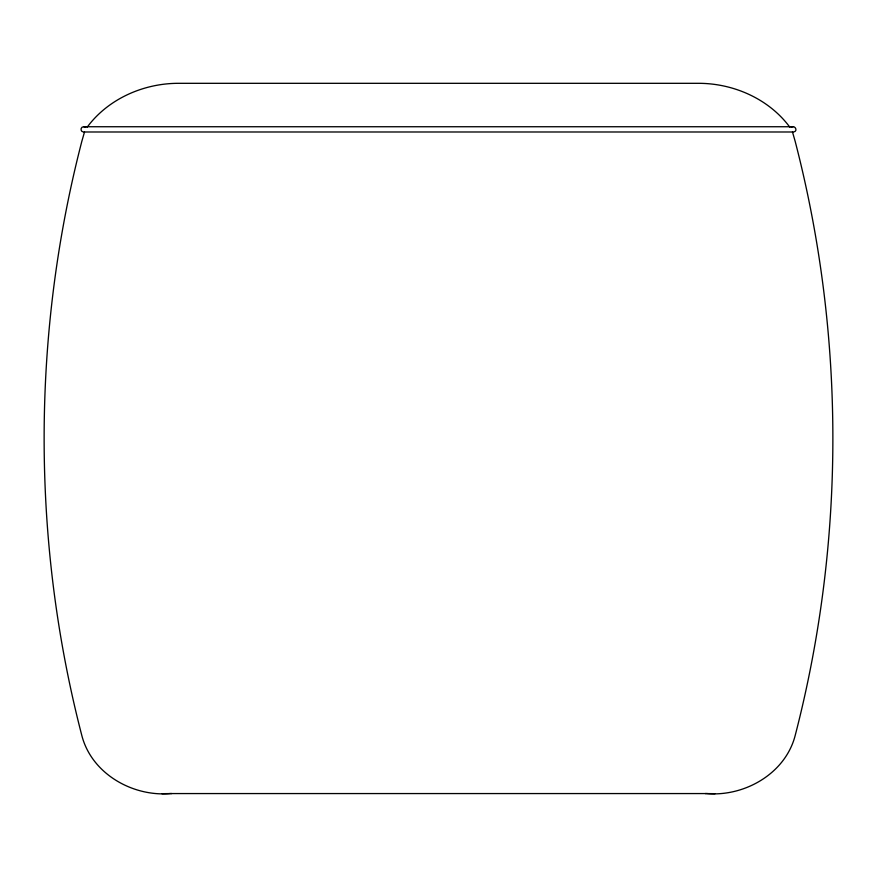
<?xml version="1.0" encoding="UTF-8"?>
<svg xmlns="http://www.w3.org/2000/svg" width="877" height="877" viewBox="0 0 877 877"><rect width="100%" height="100%" fill="white"/><g stroke="black" fill="none" stroke-linecap="round" stroke-linejoin="round"><path stroke-width="1.32" d="M84.521 131.945L81.824 141.361C31.572 335.244 31.572 541.635 81.824 735.518C91.504 773.196 131.561 796.338 169.097 793.685M87.218 127.121C108.211 98.783 143.675 83.271 178.546 83.315L698.454 83.315C733.325 83.271 768.789 98.783 789.782 127.121M791.24 127.384C794.825 124.381 798.487 131.342 793.564 131.988L83.436 131.988C80.015 131.791 80.366 126.562 83.754 126.737L793.246 126.737M161.982 793.685L171.76 793.564M169.458 793.564L707.542 793.564M707.903 793.685C745.439 796.338 785.496 773.196 795.176 735.518C845.428 541.635 845.428 335.244 795.176 141.361L792.479 131.945M705.24 793.564L715.018 793.685M83.754 126.737L85.76 127.384"/></g></svg>
